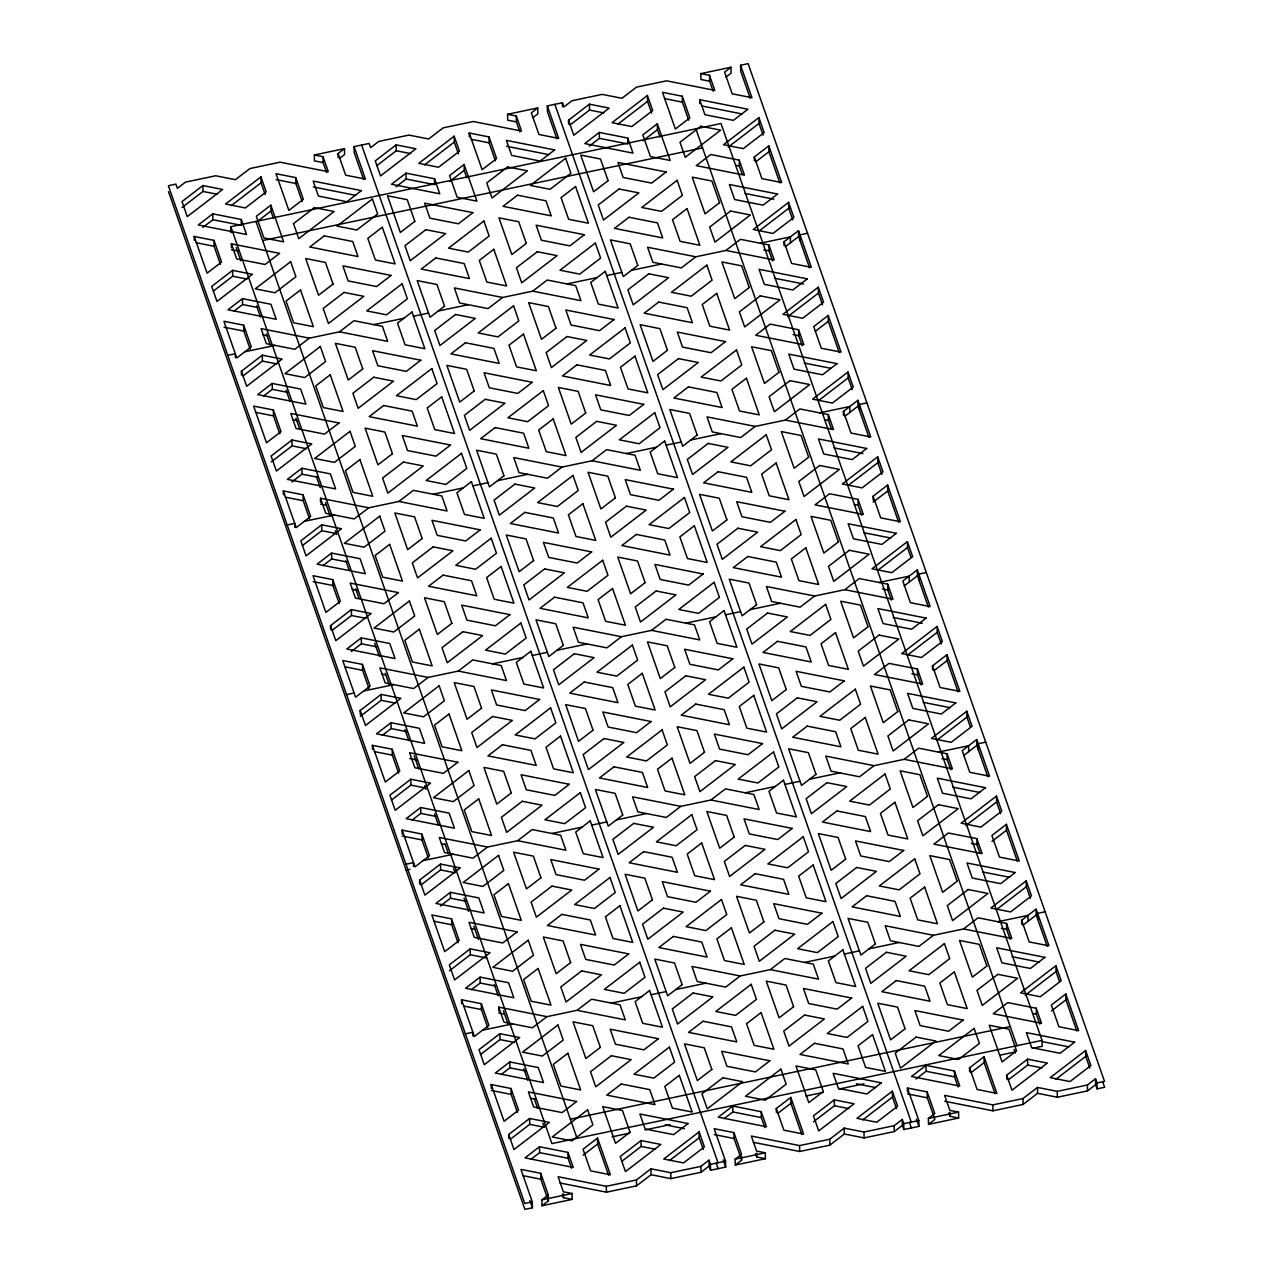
<?xml version="1.0" encoding="UTF-8"?>
<svg xmlns="http://www.w3.org/2000/svg" width="1273" height="1273" viewBox="0 0 1273 1273"><rect width="100%" height="100%" fill="white"/><g stroke="black" fill="none" stroke-linecap="round" stroke-linejoin="round"><path stroke-width="1.5" d="M202.9 185.556L182.007 201.58L187.274 216.617L222.664 189.47L202.9 185.556L202.996 191.443L182.119 207.467M212.798 213.832L198.302 224.955L246.516 234.503L241.249 219.465L212.798 213.832L212.893 219.72L202.757 227.501M260.933 176.883L225.56 204.03L245.323 207.945L266.2 191.921L260.933 176.883L261.045 182.787L265.134 194.483M231.288 205.605L261.045 182.787M270.831 205.16L256.334 216.283L263.909 237.94L283.672 241.854L270.831 205.16L270.942 211.047L273.504 218.399M338.172 157.47L338.109 153.54L344.49 148.639L344.601 154.526L339.493 158.441M257.894 221.072L270.942 211.047M232.593 270.369L211.716 286.393L216.983 301.43L252.356 274.284L232.593 270.369L232.704 276.257L213.307 291.135M396.142 144.867L375.264 160.891L380.532 175.929L415.905 148.782L396.142 144.867L396.253 150.755L376.872 165.633M242.491 298.646L227.994 309.769L276.225 319.316L270.958 304.279L242.491 298.646L242.602 304.533L233.898 311.201M406.039 173.144L391.543 184.267L439.774 193.798L434.507 178.777L406.039 173.144L406.151 179.032L395.998 186.813M454.175 136.195L418.801 163.342L438.564 167.256L459.442 151.232L454.175 136.195L454.286 142.099L458.391 153.794M424.53 164.917L454.286 142.099M464.088 164.472L449.576 175.594L457.166 197.251L476.929 201.166L464.088 164.472L464.184 170.359L466.761 177.695M532.735 117.752L537.842 113.838L537.731 107.95L531.35 112.851L538.94 134.492L558.704 138.407L547.326 105.93L562.411 102.747L563.875 106.964L572.007 100.726L602.161 94.377L621.924 98.292L636.42 87.169L666.575 80.82L714.789 90.367L709.538 75.33L700.834 73.611L700.946 79.499L709.634 81.217L713.151 91.242M449.687 181.482L464.184 170.359M241.409 371.207L262.302 355.183L282.065 359.097L246.676 386.244L241.409 371.207L241.488 375.137M568.522 120.203L589.399 104.179L609.162 108.094L573.789 135.24L568.522 120.203L568.585 124.133M243.016 375.949L262.397 361.071L276.782 363.919M570.113 124.945L589.494 110.067L603.879 112.915M309.323 338.172L294.811 349.295L266.359 343.662L261.092 328.625L309.323 338.172L339.477 331.823L387.692 341.371L382.425 326.334L353.974 320.701L339.477 331.823M272.199 383.444L257.703 394.582L305.918 404.114L300.651 389.077L272.199 383.444L272.295 389.347L263.606 396.014M599.297 132.44L584.8 143.578L633.015 153.11L627.748 138.073L599.297 132.44L599.408 138.343L589.256 146.124M647.432 95.507L612.058 122.654L631.822 126.568L652.699 110.544L647.432 95.507L647.543 101.394L651.633 113.09M617.787 124.229L647.543 101.394M657.329 123.783L642.833 134.906L650.423 156.563L670.187 160.462L657.329 123.783L657.441 129.671L660.003 137.007M725.992 77.064L731.1 73.15L730.988 67.262L724.608 72.147L732.198 93.804L751.961 97.719L740.584 65.241L748.126 63.65L1104.518 1081.382L1096.992 1082.973L1097.087 1088.861L1104.63 1087.269L1102.673 1081.684M642.945 140.794L657.441 129.671M291.994 439.997L271.117 456.02L276.384 471.042L311.758 443.895L291.994 439.997L292.106 445.884L271.229 461.908M502.564 297.484L488.068 308.607L459.601 302.974L454.35 287.937L502.564 297.484L532.719 291.135L580.949 300.683L575.682 285.645L547.215 280.012L532.719 291.135M301.892 468.257L287.396 479.38L335.626 488.927L330.359 473.89L301.892 468.257L302.003 474.161L291.851 481.942M758.899 117.562L723.525 144.708L743.289 148.623L764.166 132.599L758.899 117.562L759.01 123.465L763.116 135.161M728.251 147.063L759.01 123.465M754.316 156.961L768.812 145.838L781.654 182.532L761.891 178.618L754.316 156.961L754.38 160.891M755.86 161.751L768.908 151.726L768.812 145.838M321.687 524.81L300.81 540.818L306.077 555.855L341.466 528.709L321.687 524.81L321.798 530.698L302.417 545.576M368.724 507.8L354.212 518.923L325.761 513.29L320.494 498.252L368.724 507.8L398.879 501.451L447.094 510.998L441.826 495.961L413.375 490.328L398.879 501.451M695.822 256.796L681.326 267.919L652.858 262.286L647.591 247.248L695.822 256.796L725.976 250.447L774.191 259.994L768.924 244.957L740.472 239.324L725.976 250.447M331.601 553.071L317.104 564.194L365.319 573.741L360.052 558.704L331.601 553.071L331.696 558.958L323.008 565.642M788.608 202.375L753.234 229.522L772.997 233.436L793.875 217.412L788.608 202.375L788.719 208.279L792.808 219.974M758.963 231.097L788.719 208.279M784.009 241.775L798.505 230.652L811.362 267.346L791.599 263.431L784.009 241.775L784.088 245.705M785.393 246.691L798.617 236.539L798.505 230.652M330.519 625.632L351.396 609.608L371.159 613.522L335.786 640.669L330.519 625.632L330.582 629.562M332.11 630.39L351.507 615.511L365.876 618.344M561.966 467.111L547.47 478.234L519.002 472.601L513.735 457.564L561.966 467.111L592.12 460.762L640.351 470.294L635.084 455.257L606.616 449.624L592.12 460.762M361.293 637.884L346.797 649.007L395.028 658.555L389.761 643.517L361.293 637.884L361.405 643.772L351.253 651.569M818.3 287.189L782.927 314.336L802.69 318.25L823.567 302.226L818.3 287.189L818.412 293.076L822.517 304.772M787.653 316.691L818.412 293.076M828.214 315.465L813.718 326.588L821.292 348.245L841.055 352.144L828.214 315.465L828.309 321.353L839.241 352.541M815.261 331.362L828.309 321.353M360.211 710.445L381.088 694.422L400.852 698.336L365.478 725.483L360.211 710.445L360.291 714.376M360.323 716.333L381.2 700.325L395.585 703.157M428.126 677.427L413.614 688.55L385.162 682.917L379.895 667.879L428.126 677.427L458.28 671.078L506.495 680.609L501.228 665.572L472.776 659.939L458.28 671.078M755.223 426.407L740.727 437.546L712.259 431.913L706.992 416.876L755.223 426.407L785.377 420.058L833.592 429.606L828.325 414.568L799.874 408.935L785.377 420.058M391.002 722.698L376.506 733.821L424.721 743.368L419.454 728.331L391.002 722.698L391.097 728.586L382.409 735.269M848.009 372.002L812.635 399.149L832.399 403.064L853.276 387.04L848.009 372.002L848.12 377.89L852.21 389.586M818.364 400.724L848.12 377.89M843.41 411.402L857.907 400.279L870.764 436.957L851 433.059L843.41 411.402L843.49 415.332M844.795 416.319L858.018 406.167L857.907 400.279M410.797 779.235L389.92 795.259L395.187 810.296L430.56 783.15L410.797 779.235L410.908 785.123L391.511 800.001M621.367 636.723L606.871 647.862L578.403 642.229L573.136 627.191L621.367 636.723L651.521 630.374L699.752 639.921L694.485 624.884L666.018 619.251L651.521 630.374M420.695 807.512L406.198 818.634L454.429 828.182L449.162 813.145L420.695 807.512L420.806 813.399L412.102 820.083M877.702 456.816L842.328 483.963L862.092 487.877L882.969 471.853L877.702 456.816L877.813 462.704L881.918 474.399M848.598 485.124L877.813 462.704M873.103 496.215L887.615 485.077L900.457 521.771L880.693 517.856L873.103 496.215L873.183 500.13M873.214 502.103L887.711 490.98L887.615 485.077M419.613 880.073L440.49 864.049L460.253 867.963L424.88 895.11L419.613 880.073L419.692 884.003M421.22 884.815L440.601 869.936L454.986 872.785M487.511 847.038L473.015 858.161L444.563 852.528L439.296 837.491L487.511 847.038L517.681 840.689L565.896 850.237L560.629 835.199L532.178 829.566L517.681 840.689M814.625 596.035L800.128 607.157L771.661 601.524L766.394 586.487L814.625 596.035L844.779 589.685L892.994 599.233L887.727 584.196L859.275 578.563L844.779 589.685M450.403 892.325L435.891 903.448L484.122 912.98L478.855 897.958L450.403 892.325L450.499 898.213L440.363 905.994M907.41 541.63L872.037 568.776L891.8 572.675L912.677 556.667L907.41 541.63L907.522 547.517L911.022 557.542M877.765 570.352L907.522 547.517M917.308 569.89L902.812 581.013L910.386 602.67L930.165 606.585L917.308 569.89L917.419 575.794L928.367 607.062M904.196 585.93L917.419 575.794M470.198 948.862L449.321 964.886L454.588 979.924L489.962 952.777L470.198 948.862L470.31 954.75L449.433 970.774M680.769 806.35L666.272 817.473L637.805 811.84L632.538 796.803L680.769 806.35L710.923 800.001L759.154 809.548L753.887 794.511L725.419 788.878L710.923 800.001M480.096 977.123L465.6 988.262L513.831 997.793L508.564 982.756L480.096 977.123L480.207 983.027L471.503 989.694M937.103 626.443L901.73 653.59L921.493 657.489L942.37 641.465L937.103 626.443L937.214 632.331L941.32 644.027M907.999 654.752L937.214 632.331M932.504 665.827L947.017 654.704L959.858 691.398L940.095 687.484L932.504 665.827L932.584 669.757M934.064 670.616L947.112 660.592L947.017 654.704M499.891 1033.676L479.014 1049.684L484.281 1064.721L519.655 1037.575L499.891 1033.676L500.003 1039.564L480.621 1054.442M546.913 1016.666L532.416 1027.788L503.965 1022.155L498.698 1007.118L546.913 1016.666L577.067 1010.316L625.298 1019.864L620.031 1004.827L591.579 999.194L577.067 1010.316M874.026 765.662L859.53 776.785L831.062 771.152L825.795 756.114L874.026 765.662L904.18 759.313L952.395 768.86L947.128 753.823L918.676 748.19L904.18 759.313M509.805 1061.937L495.292 1073.059L543.523 1082.607L538.256 1067.57L509.805 1061.937L509.9 1067.84L501.212 1074.507M966.812 711.241L931.438 738.388L951.202 742.302L972.079 726.278L966.812 711.241L966.923 717.145L970.424 727.169M937.167 739.963L966.923 717.145M976.709 739.518L962.213 750.64L969.787 772.297L989.567 776.212L976.709 739.518L976.821 745.405L987.768 776.689M963.597 755.557L976.821 745.405M508.723 1134.498L529.6 1118.474L549.363 1122.388L513.99 1149.535L508.723 1134.498L508.786 1138.428M510.314 1139.255L529.711 1124.377L544.08 1127.226M740.17 975.977L725.674 987.1L697.206 981.467L691.939 966.43L740.17 975.977L770.324 969.628L818.555 979.16L813.288 964.138L784.82 958.505L770.324 969.628M539.497 1146.75L525.001 1157.873L573.232 1167.421L567.965 1152.383L539.497 1146.75L539.609 1152.638L530.905 1159.321M996.504 796.055L961.131 823.201L980.894 827.116L1001.771 811.092L996.504 796.055L996.616 801.958L1000.721 813.638M965.857 825.556L996.616 801.958M597.53 1138.078L583.034 1149.217L590.624 1170.858L610.388 1174.772L597.53 1138.078L597.642 1143.981L608.558 1175.17M1006.418 824.331L991.906 835.454L999.496 857.111L1019.259 861.025L1006.418 824.331L1006.513 830.219L1017.445 861.407M583.145 1155.104L597.642 1143.981M992.017 841.342L1006.513 830.219M1096.992 1082.973L1095.512 1078.756L1087.397 1084.994L1057.242 1091.343L1037.479 1087.428L1022.983 1098.551L992.829 1104.9L944.598 1095.369L949.865 1110.39L958.553 1112.125L958.664 1118.012L928.51 1124.361L928.399 1118.474L934.78 1113.573L927.205 1091.916L907.442 1088.001L918.82 1120.495L918.915 1126.382L903.846 1129.549L903.735 1123.661L902.255 1119.46L894.139 1125.682L863.985 1132.031L844.222 1128.117L829.725 1139.24L799.571 1145.589L751.341 1136.057L756.608 1151.094L765.312 1152.813L765.423 1158.701L735.269 1165.05L735.158 1159.162L741.538 1154.261L733.948 1132.604L714.185 1128.705L725.562 1161.183L725.674 1167.07L710.589 1170.253L710.477 1164.349L709.013 1160.149L700.898 1166.37L670.744 1172.719L650.98 1168.805L636.468 1179.944L606.314 1186.293L558.099 1176.745L563.366 1191.783L572.054 1193.501L572.166 1199.389L542.012 1205.738L541.9 1199.85L548.281 1194.949L540.707 1173.308L520.943 1169.394L532.305 1201.871L532.416 1207.759L524.874 1209.35L168.482 191.618M542.012 1205.738L548.392 1200.853L548.281 1194.949M641.067 1140.544L620.19 1156.568L625.457 1171.606L660.83 1144.459L641.067 1140.544L641.178 1146.432L621.797 1161.31M933.427 935.289L918.915 946.412L890.464 940.779L885.196 925.742L933.427 935.289L963.581 928.94L1011.796 938.472L1006.529 923.434L978.078 917.801L963.581 928.94M699.116 1131.872L663.726 1159.019L683.506 1162.933L704.383 1146.909L699.116 1131.872L699.211 1137.76L703.317 1149.455M732.755 1106.062L718.258 1117.185L766.473 1126.732L761.206 1111.695L732.755 1106.062L732.85 1111.95L724.162 1118.633M1026.213 880.868L990.84 908.015L1010.603 911.929L1031.48 895.906L1026.213 880.868L1026.324 886.756L1030.414 898.452M560.04 1182.999L606.425 1192.18L636.58 1185.831L651.076 1174.708L670.839 1178.623L700.993 1172.274L709.125 1166.036L709.013 1160.149M669.471 1160.594L699.211 1137.76M996.568 909.59L1026.324 886.756M776.291 1108.512L790.788 1097.39L803.629 1134.084L783.866 1130.169L776.291 1108.512L776.355 1112.443M1021.614 920.268L1036.111 909.145L1048.952 945.823L1029.189 941.925L1021.614 920.268L1021.678 924.198M777.851 1113.302L790.899 1103.293L790.788 1097.39M1022.999 925.185L1036.222 915.032L1036.111 909.145M735.269 1165.05L741.65 1160.149L741.57 1156.234M834.324 1099.856L813.447 1115.864L818.714 1130.901L854.088 1103.755L834.324 1099.856L834.436 1105.744L813.558 1121.768M892.357 1091.184L856.984 1118.331L876.747 1122.245L897.624 1106.221L892.357 1091.184L892.468 1097.071L896.558 1108.767M925.996 1065.374L911.5 1076.497L959.731 1086.044L954.464 1071.007L925.996 1065.374L926.108 1071.261L915.955 1079.043M1055.906 965.682L1020.532 992.829L1040.296 996.743L1061.173 980.719L1055.906 965.682L1056.017 971.57L1059.534 981.594M753.298 1142.311L799.683 1151.492L829.837 1145.143L844.333 1134.02L864.096 1137.919L894.251 1131.57L902.366 1125.348L902.255 1119.46M862.712 1119.906L892.468 1097.071M1025.258 995.184L1056.017 971.57M969.533 1067.824L984.029 1056.701L996.886 1093.396L977.123 1089.481L969.533 1067.824L969.612 1071.755M1065.819 993.958L1051.307 1005.081L1058.897 1026.722L1078.661 1030.637L1065.819 993.958L1065.915 999.846L1076.847 1031.035M971.092 1072.614L984.14 1062.589L984.029 1056.701M1051.418 1010.969L1065.915 999.846M928.51 1124.361L934.891 1119.46L927.317 1097.819L927.205 1091.916M1006.704 1075.176L1027.582 1059.152L1047.345 1063.066L1011.955 1090.213L1006.704 1075.176L1006.768 1079.106M1008.296 1079.934L1027.677 1065.055L1042.062 1067.904M1085.614 1050.496L1050.241 1077.642L1070.004 1081.557L1090.881 1065.533L1085.614 1050.496L1085.726 1056.383L1089.815 1068.079M944.709 1101.256L992.924 1110.804L1023.078 1104.455L1037.59 1093.316L1057.354 1097.231L1087.508 1090.881L1095.623 1084.66L1095.512 1078.756M1055.969 1079.218L1085.726 1056.383M326.652 172.619L323.135 162.61L314.447 160.875L314.336 154.988L344.49 148.639M363.664 179.573L354.18 152.505L354.085 146.618L369.154 143.451L370.634 147.652L378.749 141.43L408.904 135.081L428.667 138.98L443.163 127.857L473.317 121.508L521.548 131.055L516.281 116.018L507.577 114.299L507.688 120.187L516.392 121.906L519.893 131.931M507.577 114.299L537.731 107.95M700.834 73.611L730.988 67.262M230.938 232.609L230.827 226.721L720.979 123.513L1042.062 1040.391L1042.173 1046.279L1032.498 1048.315M262.652 240.533L702.537 147.907M227.772 355.342L235.314 353.751L235.378 357.681M244.893 351.746L275.048 345.397M373.737 324.615L403.891 318.266M413.486 316.245L428.555 313.063M438.151 311.042L468.305 304.693M566.978 283.927L597.132 277.578M606.728 275.557L621.813 272.374M631.408 270.353L661.562 264.004M760.236 243.223L790.39 236.873L790.501 242.777M807.528 233.277L799.985 234.853L800.096 240.756M287.173 524.969L294.715 523.378L294.779 527.308M304.295 521.357L334.449 515.008M433.138 494.226L463.292 487.877M472.888 485.856L487.957 482.69M497.552 480.669L527.706 474.32M626.38 453.538L656.534 447.189M666.129 445.168L681.214 442.002M690.809 439.981L720.964 433.632M819.637 412.85L849.791 406.501L849.903 412.388M866.929 402.889L859.386 404.48L859.498 410.367M346.574 694.597L354.117 693.005M363.696 690.984L393.85 684.635M492.54 663.854L522.694 657.505M532.289 655.484L547.358 652.317M556.953 650.296L587.108 643.947M685.781 623.165L715.935 616.816M725.53 614.795L740.615 611.629M750.195 609.608L780.365 603.259M879.038 582.477L909.193 576.128L909.304 582.016M926.314 572.516L918.788 574.107L918.883 579.995M405.976 864.208L413.502 862.633L413.582 866.547M423.097 860.612L453.252 854.263M551.941 833.481L582.095 827.132M591.69 825.111L606.76 821.928M616.355 819.907L646.509 813.558M745.182 792.793L775.337 786.443M784.932 784.423L800.017 781.24M809.596 779.219L839.75 772.87M938.44 752.088L968.594 745.739L968.705 751.643M985.716 742.143L978.189 743.734L978.285 749.622M406.071 870.111L409.842 869.316M465.377 1033.835L472.904 1032.244L472.983 1036.174M482.499 1030.223L512.653 1023.874M611.342 1003.108L641.497 996.759M651.092 994.738L666.161 991.556M675.756 989.535L705.91 983.186M804.584 962.404L834.738 956.055M844.333 954.034L859.418 950.867M868.998 948.846L899.152 942.497M997.841 921.716L1027.995 915.367L1028.107 921.254M1045.117 911.754L1037.59 913.346L1037.686 919.249M570.352 1119.206L1010.237 1026.579M1042.062 1040.391L551.909 1143.6L230.827 226.721M612.027 1136.853L629.483 1133.177M644.981 1129.915L670.171 1124.616M805.825 1096.053L823.265 1092.377M838.764 1089.115L863.953 1083.8M999.607 1055.253L1015.106 1051.975M532.305 1201.871L524.778 1203.462L168.37 185.731L175.913 184.139L177.377 188.34L185.492 182.119L215.646 175.769L235.41 179.684L249.922 168.545L280.076 162.196L328.291 171.744L323.024 156.706L314.336 154.988M541.9 1199.85L572.054 1193.501M710.477 1164.349L725.562 1161.183M735.158 1159.162L765.312 1152.813M903.735 1123.661L918.82 1120.495M928.399 1118.474L958.553 1112.125M682.28 96.239L662.501 92.34L675.358 129.019L689.855 117.896L682.28 96.239L682.376 102.142L688.693 120.187M699.673 99.692L747.888 109.223L733.391 120.362L704.94 114.729L699.673 99.692L699.736 103.622M664.411 98.578L682.376 102.142M701.614 105.945L742.175 113.965M739.231 160.143L710.764 154.51L696.267 165.633L744.498 175.181L739.231 160.143L739.342 166.031L742.27 174.385M599.408 138.343L627.86 143.976L627.748 138.073M735.539 165.283L739.342 166.031M469.26 133.029L489.023 136.943L496.597 158.584L482.101 169.707L469.26 133.029L469.323 136.959M471.169 139.266L489.134 142.831L495.452 160.875M506.527 146.268L548.934 154.669M744.912 193.448L773.841 199.177M396.253 150.755L410.622 153.603M406.151 179.032L434.618 184.665L434.507 178.777M763.816 249.81L769.035 250.845L772.552 260.87M295.766 177.631L276.002 173.717L288.86 210.411L303.356 199.288L295.766 177.631L295.877 183.519L302.194 201.564M276.114 179.604L295.877 183.519M313.269 186.956L355.676 195.358M774.414 278.214L803.518 283.974M202.996 191.443L217.381 194.292M798.632 329.755L770.165 324.122L755.669 335.26L803.899 344.792L798.632 329.755L798.744 335.658L802.245 345.683M212.893 219.72L241.361 225.353L241.249 219.465M793.047 334.528L798.744 335.658M194.228 236.46L213.991 240.374L221.582 262.031L207.085 273.154L194.228 236.46L194.308 240.39M231.384 243.827L279.614 253.359L265.118 264.482L236.651 258.865L231.384 243.827L231.463 247.742M196.137 242.713L214.103 246.278L220.42 264.323M231.495 249.715L239.213 251.242M804.313 363.06L831.317 368.406M232.704 276.257L247.073 279.105M242.602 304.533L257.783 307.541M824.968 419.772L828.437 420.472L831.364 428.826M243.7 325.188L223.937 321.273L236.778 357.968L251.274 346.845L243.7 325.188L243.811 331.075L250.129 349.12M224.048 327.177L243.811 331.075M263.05 334.894L266.725 335.626M833.815 447.841L862.919 453.602M858.034 499.382L829.566 493.749L815.07 504.872L863.301 514.419L858.034 499.382L858.145 505.27L861.646 515.294M272.295 389.347L287.475 392.355M854.342 504.522L858.145 505.27M273.393 410.001L253.629 406.087L266.487 442.781L280.983 431.658L273.393 410.001L273.504 415.889L279.821 433.934M255.539 412.341L273.504 415.889M292.822 419.724L296.689 420.488M863.715 532.687L890.718 538.033M292.106 445.884L306.475 448.733M302.003 474.161L317.184 477.152M882.619 589.049L887.838 590.083L891.355 600.108M283.338 490.901L303.101 494.815L310.676 516.472L296.179 527.595L283.338 490.901L283.402 494.831M285.232 497.154L303.213 500.703L309.53 518.748M320.605 504.14L326.127 505.238M893.216 617.469L922.32 623.229M321.798 530.698L336.183 533.546M917.435 669.009L888.968 663.376L874.471 674.499L922.702 684.047L917.435 669.009L917.547 674.897L921.047 684.922M331.696 558.958L346.877 561.966M911.85 673.767L917.547 674.897M332.794 579.629L313.031 575.714L325.888 612.408L340.384 601.27L332.794 579.629L332.905 585.516L339.223 603.561M313.142 581.602L332.905 585.516M352.223 589.335L358.015 590.481M923.116 702.314L950.119 707.661M361.405 643.772L376.585 646.779M942.02 758.676L947.239 759.71L950.756 769.735M362.503 664.426L342.739 660.528L355.581 697.206L370.077 686.083L362.503 664.426L362.614 670.33L368.931 688.375M344.633 666.766L362.614 670.33M381.852 674.133L385.528 674.865M952.618 787.08L979.78 792.458M976.837 838.621L948.369 833.003L933.873 844.126L982.104 853.658L976.837 838.621L976.948 844.524L979.876 852.878M391.097 728.586L406.278 731.593M971.251 843.394L976.948 844.524M372.432 745.341L392.195 749.24L399.786 770.897L385.289 782.02L372.432 745.341L372.512 749.256M374.342 751.579L392.307 755.144L398.624 773.188M409.699 758.581L417.417 760.108M982.517 871.941L1009.521 877.272M410.908 785.123L425.277 787.971M420.806 813.399L435.987 816.407M1001.421 928.303L1006.641 929.338L1010.157 939.363M402.141 830.139L421.904 834.054L429.478 855.711L414.982 866.833L402.141 830.139L402.204 834.07M402.236 836.043L422 839.941L428.333 857.986M441.254 843.76L444.929 844.492M1012.019 956.707L1039.182 962.086M1036.238 1008.248L1007.77 1002.615L993.274 1013.738L1041.505 1023.285L1036.238 1008.248L1036.349 1014.135L1039.85 1024.16M450.499 898.213L465.679 901.22M1032.546 1013.388L1036.349 1014.135M451.597 918.867L431.833 914.953L444.691 951.647L459.187 940.524L451.597 918.867L451.708 924.755L458.025 942.8M433.743 921.206L451.708 924.755M471.026 928.59L474.893 929.354M1041.919 1041.553L1068.922 1046.899M470.31 954.75L486.477 957.948M480.207 983.027L495.388 986.018M926.108 1071.261L954.575 1076.894L958.076 1086.919M461.542 999.766L481.305 1003.681L488.88 1025.338L474.383 1036.461L461.542 999.766L461.606 1003.697M463.436 1006.02L481.401 1009.569L487.734 1027.613M498.809 1013.006L504.331 1014.104M856.379 1083.769L875.665 1087.588M907.554 1093.905L927.317 1097.819M948.799 1112.952L949.976 1116.294L958.664 1118.012M500.003 1039.564L514.372 1042.412M834.436 1105.744L848.805 1108.592M509.9 1067.84L525.081 1070.832M732.85 1111.95L761.318 1117.583L764.834 1127.607M491.235 1084.58L510.998 1088.495L518.588 1110.136L504.092 1121.274L491.235 1084.58L491.314 1088.51M491.346 1090.468L511.11 1094.382L517.427 1112.427M530.427 1098.201L536.219 1099.347M665.063 1124.855L684.349 1128.658M714.296 1134.593L734.06 1138.508L741.65 1160.149M755.557 1153.64L756.719 1156.982L765.423 1158.701M641.178 1146.432L655.547 1149.28M539.609 1152.638L568.06 1158.271L571.577 1168.296M522.837 1175.631L540.802 1179.196L548.392 1200.853M562.3 1194.329L563.462 1197.67L572.166 1199.389M750.163 98.196L740.695 71.129L740.584 65.241M768.908 151.726L779.84 182.914M798.617 236.539L809.564 267.823M858.018 406.167L868.966 437.435M887.711 490.98L898.643 522.169M947.112 660.592L958.044 691.78M1036.222 915.032L1047.17 946.316M1095.623 1084.66L1097.087 1088.861M695.854 128.796L1016.936 1045.674M1014.135 1049.493L1015.408 1053.105M984.14 1062.589L995.072 1093.778M916.401 1119.158L918.915 1126.382M554.869 104.338L911.277 1122.07M909.431 1122.372L911.388 1127.973M556.922 138.884L547.438 111.817L547.326 105.93M902.366 1125.348L903.846 1129.549M790.899 1103.293L801.815 1134.466M723.144 1159.846L725.674 1167.07M361.612 145.027L718.02 1162.774M716.174 1163.061L718.131 1168.662M354.085 146.618L365.446 179.095L345.683 175.181L338.109 153.54M709.125 1166.036L710.589 1170.253M255.953 221.422L577.051 1138.301M236.189 247.614L240.788 260.742M256.541 305.743L260.488 316.993M266.391 333.86L270.337 345.11M286.091 390.111L290.037 401.361M295.941 418.228L299.887 429.478M316.293 476.357L320.239 487.607M325.49 502.612L330.089 515.74M335.34 530.73L336.661 534.485M345.842 560.741L349.136 570.113M355.692 588.858L358.986 598.23M374.739 643.231L379.338 656.359M385.242 673.242L389.188 684.492M404.941 729.493L408.888 740.743M414.139 755.732L418.737 768.86M424.641 785.743L425.946 789.483M434.491 813.861L438.437 825.111M444.993 843.856L448.271 853.244M453.538 868.234L454.843 871.989M464.04 898.245L468.639 911.357M473.89 926.362L478.489 939.49M494.242 984.49L498.189 995.741M503.44 1010.73L508.038 1023.858M523.792 1068.859L527.722 1080.109M534.294 1098.87L537.572 1108.242M542.839 1123.232L544.144 1126.987M529.886 1200.55L532.416 1207.759M1087.397 1084.994L1087.508 1090.881M1057.242 1091.343L1057.354 1097.231M1037.479 1087.428L1037.59 1093.316M1027.582 1059.152L1027.677 1065.055M1022.983 1098.551L1023.078 1104.455M1006.529 923.434L1006.641 929.338M992.829 1104.9L992.924 1110.804M954.464 1071.007L954.575 1076.894M947.128 753.823L947.239 759.71M949.897 1112.363L949.976 1116.294M907.442 1088.001L907.506 1091.932M887.727 584.196L887.838 590.083M894.139 1125.682L894.251 1131.57M863.985 1132.031L864.096 1137.919M844.222 1128.117L844.333 1134.02M828.325 414.568L828.437 420.472M829.725 1139.24L829.837 1145.143M799.571 1145.589L799.683 1151.492M768.924 244.957L769.035 250.845M761.206 1111.695L761.318 1117.583M756.655 1153.052L756.719 1156.982M733.948 1132.604L734.06 1138.508M709.538 75.33L709.634 81.217M700.898 1166.37L700.993 1172.274M670.744 1172.719L670.839 1178.623M650.98 1168.805L651.076 1174.708M636.468 1179.944L636.58 1185.831M589.399 104.179L589.494 110.067M606.314 1186.293L606.425 1192.18M562.411 102.747L562.475 106.677M567.965 1152.383L568.06 1158.271M563.398 1193.74L563.462 1197.67M540.707 1173.308L540.802 1179.196M516.281 116.018L516.392 121.906M529.6 1118.474L529.711 1124.377M510.998 1088.495L511.11 1094.382M489.023 136.943L489.134 142.831M498.698 1007.118L498.761 1011.048M481.305 1003.681L481.401 1009.569M440.49 864.049L440.601 869.936M421.904 834.054L422 839.941M392.195 749.24L392.307 755.144M381.088 694.422L381.2 700.325M351.396 609.608L351.507 615.511M323.024 156.706L323.135 162.61M320.494 498.252L320.557 502.183M303.101 494.815L303.213 500.703M262.302 355.183L262.397 361.071M213.991 240.374L214.103 246.278M314.367 207.626L293.49 223.634L298.757 238.672L334.131 211.525L314.367 207.626M361.389 190.616L346.892 201.739L318.425 196.106L313.158 181.068L361.389 190.616M290.626 261.697L255.252 288.844L275.016 292.758L295.893 276.734L290.626 261.697M324.265 235.887L309.769 247.01L357.999 256.557L352.732 241.52L324.265 235.887M372.4 198.954L337.027 226.101L356.79 230.015L377.667 213.991L372.4 198.954M300.523 289.973L286.027 301.096L293.617 322.753L313.381 326.668L300.523 289.973M382.298 227.215L367.802 238.353L375.392 259.994L395.155 263.909L382.298 227.215M333.049 284.086L318.552 295.225L305.711 258.53L325.474 262.445L333.049 284.086M414.823 221.343L400.327 232.466L387.485 195.771L407.249 199.686L414.823 221.343M344.076 292.424L323.183 308.448L328.45 323.485L363.839 296.338L344.076 292.424M425.85 229.681L404.973 245.705L410.224 260.742L445.614 233.596L425.85 229.681M507.625 166.922L486.747 182.946L492.014 197.983L527.388 170.837L507.625 166.922M391.097 275.429L376.585 286.552L348.134 280.919L342.867 265.882L391.097 275.429M472.872 212.671L458.375 223.793L429.908 218.16L424.641 203.123L472.872 212.671M554.646 149.928L540.15 161.05L511.682 155.417L506.415 140.38L554.646 149.928M320.335 346.511L284.961 373.657L304.724 377.572L325.602 361.548L320.335 346.511M402.109 283.768L366.735 310.914L386.499 314.813L407.376 298.805L402.109 283.768M435.748 257.942L421.252 269.08L469.466 278.612L464.199 263.575L435.748 257.942M483.883 221.009L448.51 248.155L468.273 252.07L489.15 236.046L483.883 221.009M517.522 195.199L503.026 206.321L551.241 215.869L545.974 200.832L517.522 195.199M565.658 158.266L530.284 185.412L550.047 189.311L570.925 173.303L565.658 158.266M330.232 374.787L315.736 385.91L323.31 407.567L343.074 411.465L330.232 374.787M412.006 312.028L397.51 323.151L405.085 344.808L424.848 348.722L412.006 312.028M493.781 249.285L479.284 260.408L486.859 282.065L506.622 285.964L493.781 249.285M575.555 186.526L561.059 197.649L568.633 219.306L588.412 223.221L575.555 186.526M362.757 368.899L348.261 380.022L335.404 343.344L355.167 347.243L362.757 368.899M444.532 306.156L430.035 317.279L417.178 280.585L436.941 284.5L444.532 306.156M526.306 243.398L511.81 254.52L498.952 217.842L518.716 221.741L526.306 243.398M608.08 180.655L593.584 191.777L580.727 155.083L600.49 158.998L608.08 180.655M373.769 377.238L352.892 393.262L358.159 408.299L393.532 381.152L373.769 377.238M455.543 314.495L434.666 330.519L439.933 345.54L475.306 318.393L455.543 314.495M537.317 251.736L516.44 267.76L521.707 282.797L557.081 255.65L537.317 251.736M619.092 188.993L598.215 205.001L603.482 220.038L638.855 192.891L619.092 188.993M700.866 126.234L679.989 142.258L685.256 157.295L720.629 130.148L700.866 126.234M339.016 422.986L324.52 434.109L296.052 428.476L290.785 413.439L339.016 422.986M420.79 360.227L406.294 371.366L377.826 365.733L372.559 350.696L420.79 360.227M584.339 234.725L569.843 245.864L541.375 240.231L536.124 225.194L584.339 234.725M666.113 171.982L651.617 183.105L623.165 177.472L617.898 162.435L666.113 171.982M350.027 431.324L314.654 458.471L334.417 462.385L355.294 446.362L350.027 431.324M383.666 405.514L369.17 416.637L417.401 426.184L412.134 411.147L383.666 405.514M431.802 368.565L396.428 395.712L416.191 399.627L437.069 383.603L431.802 368.565M465.441 342.755L450.944 353.878L499.175 363.426L493.908 348.388L465.441 342.755M513.576 305.822L478.202 332.969L497.966 336.884L518.843 320.86L513.576 305.822M595.35 243.063L559.977 270.21L579.74 274.125L600.617 258.101L595.35 243.063M628.989 217.253L614.493 228.376L662.724 237.924L657.457 222.886L628.989 217.253M677.125 180.32L641.751 207.467L661.514 211.382L682.392 195.358L677.125 180.32M359.925 459.601L345.429 470.724L353.019 492.38L372.782 496.279L359.925 459.601M441.699 396.842L427.203 407.965L434.793 429.622L454.556 433.536L441.699 396.842M523.489 334.099L508.977 345.222L516.567 366.879L536.331 370.777L523.489 334.099M605.264 271.34L590.752 282.463L598.342 304.12L618.105 308.034L605.264 271.34M687.038 208.597L672.526 219.72L680.116 241.361L699.879 245.275L687.038 208.597M392.45 453.713L377.954 464.836L365.112 428.142L384.876 432.056L392.45 453.713M474.224 390.97L459.728 402.093L446.887 365.399L466.65 369.313L474.224 390.97M555.999 328.211L541.502 339.334L528.661 302.64L548.424 306.554L555.999 328.211M637.773 265.468L623.277 276.591L610.435 239.897L630.199 243.811L637.773 265.468M719.563 202.709L705.051 213.832L692.21 177.138L711.973 181.052L719.563 202.709M403.477 462.051L382.584 478.075L387.851 493.112L423.241 465.966L403.477 462.051M485.252 399.308L464.374 415.316L469.626 430.354L505.015 403.207L485.252 399.308M567.026 336.549L546.149 352.573L551.4 367.611L586.789 340.464L567.026 336.549M648.8 273.806L627.923 289.814L633.19 304.852L668.564 277.705L648.8 273.806M730.575 211.047L709.697 227.071L714.965 242.109L750.338 214.962L730.575 211.047M450.499 445.041L435.987 456.164L407.535 450.547L402.268 435.509L450.499 445.041M532.273 382.298L517.777 393.421L489.309 387.788L484.042 372.75L532.273 382.298M614.047 319.539L599.551 330.662L571.084 325.045L565.817 310.007L614.047 319.539M777.596 194.037L763.1 205.16L734.632 199.527L729.365 184.505L777.596 194.037M379.736 516.138L344.362 543.285L364.126 547.199L385.003 531.175L379.736 516.138M461.51 453.379L426.137 480.526L445.9 484.44L466.777 468.416L461.51 453.379M495.149 427.569L480.653 438.692L528.868 448.239L523.601 433.202L495.149 427.569M543.285 390.636L507.911 417.783L527.674 421.697L548.552 405.673L543.285 390.636M576.924 364.826L562.427 375.949L610.642 385.496L605.375 370.459L576.924 364.826M625.059 327.877L589.685 355.024L609.449 358.938L630.326 342.914L625.059 327.877M658.698 302.067L644.202 313.19L692.417 322.737L687.149 307.7L658.698 302.067M706.833 265.134L671.46 292.281L691.223 296.195L712.1 280.171L706.833 265.134M389.633 544.398L375.137 555.537L382.712 577.178L402.475 581.093L389.633 544.398M471.408 481.655L456.912 492.778L464.486 514.435L484.249 518.35L471.408 481.655M553.182 418.897L538.686 430.035L546.26 451.676L566.024 455.591L553.182 418.897M634.956 356.154L620.46 367.276L628.035 388.933L647.798 392.848L634.956 356.154M716.731 293.395L702.235 304.533L709.825 326.174L729.588 330.089L716.731 293.395M422.159 538.527L407.662 549.65L394.805 512.955L414.568 516.87L422.159 538.527M503.933 475.768L489.437 486.907L476.579 450.212L496.343 454.127L503.933 475.768M585.707 413.025L571.211 424.148L558.354 387.453L578.117 391.368L585.707 413.025M667.482 350.266L652.985 361.405L640.128 324.71L659.891 328.625L667.482 350.266M749.256 287.523L734.76 298.646L721.902 261.952L741.666 265.866L749.256 287.523M433.17 546.865L412.293 562.889L417.56 577.926L452.933 550.779L433.17 546.865M514.944 484.106L494.067 500.13L499.334 515.167L534.708 488.02L514.944 484.106M596.719 421.363L575.842 437.387L581.109 452.424L616.482 425.277L596.719 421.363M678.493 358.604L657.616 374.628L662.883 389.665L698.256 362.519L678.493 358.604M760.267 295.861L739.39 311.885L744.657 326.922L780.031 299.776L760.267 295.861M398.417 592.613L383.921 603.736L355.453 598.103L350.186 583.066L398.417 592.613M480.192 529.854L465.695 540.977L437.228 535.344L431.961 520.307L480.192 529.854M643.74 404.353L629.244 415.475L600.776 409.842L595.525 394.805L643.74 404.353M725.515 341.61L711.018 352.732L682.551 347.099L677.3 332.062L725.515 341.61M807.289 278.851L792.793 289.973L764.341 284.34L759.074 269.303L807.289 278.851M409.429 600.951L374.055 628.098L393.818 631.997L414.696 615.989L409.429 600.951M443.068 575.141L428.571 586.264L476.802 595.796L471.535 580.759L443.068 575.141M491.203 538.193L455.829 565.339L475.593 569.254L496.47 553.23L491.203 538.193M524.842 512.383L510.346 523.505L558.576 533.053L553.309 518.016L524.842 512.383M572.977 475.45L537.604 502.596L557.367 506.495L578.244 490.487L572.977 475.45M654.752 412.691L619.378 439.837L639.141 443.752L660.019 427.728L654.752 412.691M688.391 386.881L673.894 398.003L722.125 407.551L716.858 392.514L688.391 386.881M736.526 349.948L701.152 377.094L720.916 380.993L741.793 364.985L736.526 349.948M419.326 629.212L404.83 640.335L412.42 661.992L432.184 665.906L419.326 629.212M501.101 566.469L486.604 577.592L494.195 599.249L513.958 603.163L501.101 566.469M582.875 503.71L568.379 514.833L575.969 536.49L595.732 540.404L582.875 503.71M664.665 440.967L650.153 452.09L657.743 473.747L677.507 477.646L664.665 440.967M746.439 378.208L731.927 389.331L739.518 410.988L759.281 414.903L746.439 378.208M451.851 623.34L437.355 634.463L424.514 597.769L444.277 601.683L451.851 623.34M533.626 560.581L519.129 571.704L506.288 535.026L526.051 538.925L533.626 560.581M615.4 497.838L600.904 508.961L588.062 472.267L607.826 476.182L615.4 497.838M697.174 435.08L682.678 446.202L669.837 409.524L689.6 413.423L697.174 435.08M778.965 372.337L764.452 383.459L751.611 346.765L771.374 350.68L778.965 372.337M462.879 631.679L441.986 647.702L447.253 662.74L482.642 635.593L462.879 631.679M544.653 568.92L523.76 584.944L529.027 599.981L564.416 572.834L544.653 568.92M626.427 506.177L605.55 522.201L610.801 537.222L646.191 510.091L626.427 506.177M708.202 443.418L687.325 459.442L692.576 474.479L727.965 447.332L708.202 443.418M789.976 380.675L769.099 396.699L774.366 411.72L809.739 384.573L789.976 380.675M509.9 614.668L495.388 625.791L466.936 620.158L461.669 605.121L509.9 614.668M591.674 551.925L577.162 563.048L548.711 557.415L543.444 542.378L591.674 551.925M673.449 489.166L658.953 500.289L630.485 494.656L625.218 479.619L673.449 489.166M836.998 363.664L822.501 374.787L794.034 369.154L788.767 354.117L836.998 363.664M439.137 685.765L403.764 712.912L423.527 716.81L444.404 700.786L439.137 685.765M520.912 623.006L485.538 650.153L505.301 654.067L526.179 638.044L520.912 623.006M554.551 597.196L540.054 608.319L588.269 617.866L583.002 602.829L554.551 597.196M602.686 560.263L567.312 587.394L587.076 591.309L607.953 575.285L602.686 560.263M636.325 534.437L621.829 545.56L670.044 555.108L664.777 540.07L636.325 534.437M684.46 497.504L649.087 524.651L668.85 528.566L689.727 512.542L684.46 497.504M718.099 471.694L703.603 482.817L751.818 492.365L746.551 477.327L718.099 471.694M766.235 434.745L730.861 461.892L750.624 465.807L771.502 449.783L766.235 434.745M449.035 714.026L434.539 725.149L442.113 746.805L461.876 750.72L449.035 714.026M530.809 651.283L516.313 662.406L523.887 684.062L543.651 687.961L530.809 651.283M612.584 588.524L598.087 599.647L605.662 621.304L625.425 625.218L612.584 588.524M694.358 525.781L679.862 536.904L687.436 558.561L707.199 562.459L694.358 525.781M776.132 463.022L761.636 474.145L769.21 495.802L788.989 499.716L776.132 463.022M481.56 708.154L467.064 719.277L454.206 682.583L473.97 686.497L481.56 708.154M563.334 645.395L548.838 656.518L535.981 619.84L555.744 623.738L563.334 645.395M645.109 582.652L630.612 593.775L617.755 557.081L637.518 560.995L645.109 582.652M726.883 519.893L712.387 531.016L699.529 494.322L719.293 498.236L726.883 519.893M808.657 457.15L794.161 468.273L781.304 431.579L801.067 435.493L808.657 457.15M492.571 716.492L471.694 732.5L476.961 747.537L512.335 720.391L492.571 716.492M574.346 653.733L553.469 669.757L558.736 684.794L594.109 657.648L574.346 653.733M656.12 590.99L635.243 606.998L640.51 622.036L675.883 594.889L656.12 590.99M737.894 528.231L717.017 544.255L722.284 559.293L757.658 532.146L737.894 528.231M819.669 465.488L798.792 481.496L804.059 496.534L839.432 469.387L819.669 465.488M457.819 762.225L443.322 773.363L414.855 767.73L409.588 752.693L457.819 762.225M539.593 699.482L525.097 710.605L496.629 704.971L491.362 689.934L539.593 699.482M703.142 573.98L688.645 585.103L660.178 579.47L654.927 564.432L703.142 573.98M784.916 511.221L770.42 522.344L741.952 516.727L736.701 501.689L784.916 511.221M866.69 448.478L852.194 459.601L823.742 453.968L818.475 438.93L866.69 448.478M468.83 770.563L433.457 797.71L453.22 801.624L474.097 785.6L468.83 770.563M502.469 744.753L487.973 755.876L536.204 765.423L530.936 750.386L502.469 744.753M550.604 707.82L515.231 734.967L534.994 738.881L555.871 722.857L550.604 707.82M584.243 682.01L569.747 693.133L617.978 702.68L612.711 687.643L584.243 682.01M632.379 645.061L597.005 672.208L616.769 676.122L637.646 660.098L632.379 645.061M714.153 582.318L678.78 609.465L698.543 613.379L719.42 597.355L714.153 582.318M747.792 556.508L733.296 567.631L781.527 577.178L776.259 562.141L747.792 556.508M795.927 519.559L760.554 546.706L780.317 550.62L801.194 534.596L795.927 519.559M478.728 798.839L464.231 809.962L471.822 831.619L491.585 835.534L478.728 798.839M560.502 736.08L546.006 747.219L553.596 768.86L573.359 772.775L560.502 736.08M642.276 673.337L627.78 684.46L635.37 706.117L655.134 710.032L642.276 673.337M724.051 610.579L709.554 621.717L717.145 643.358L736.908 647.273L724.051 610.579M805.841 547.836L791.329 558.958L798.919 580.615L818.682 584.53L805.841 547.836M511.253 792.952L496.756 804.09L483.915 767.396L503.678 771.311L511.253 792.952M593.027 730.209L578.531 741.332L565.689 704.637L585.453 708.552L593.027 730.209M674.801 667.45L660.305 678.589L647.464 641.894L667.227 645.809L674.801 667.45M756.576 604.707L742.079 615.83L729.238 579.135L749.001 583.05L756.576 604.707M838.35 541.948L823.854 553.087L811.012 516.392L830.776 520.307L838.35 541.948M522.264 801.29L501.387 817.314L506.654 832.351L542.043 805.204L522.264 801.29M604.054 738.547L583.161 754.571L588.428 769.608L623.818 742.461L604.054 738.547M685.829 675.788L664.952 691.812L670.203 706.849L705.592 679.702L685.829 675.788M767.603 613.045L746.726 629.069L751.977 644.106L787.366 616.959L767.603 613.045M849.377 550.286L828.5 566.31L833.767 581.347L869.141 554.201L849.377 550.286M569.302 784.295L554.789 795.418L526.338 789.785L521.071 774.748L569.302 784.295M651.076 721.536L636.564 732.659L608.112 727.026L602.845 711.989L651.076 721.536M732.85 658.793L718.354 669.916L689.886 664.283L684.619 649.246L732.85 658.793M896.399 533.292L881.903 544.414L853.435 538.781L848.168 523.744L896.399 533.292M498.539 855.376L463.149 882.523L482.928 886.438L503.806 870.414L498.539 855.376M580.313 792.633L544.939 819.78L564.703 823.679L585.58 807.671L580.313 792.633M613.952 766.823L599.456 777.946L647.671 787.478L642.404 772.44L613.952 766.823M662.087 729.875L626.714 757.021L646.477 760.936L667.354 744.912L662.087 729.875M695.726 704.064L681.23 715.187L729.445 724.735L724.178 709.697L695.726 704.064M743.862 667.132L708.488 694.278L728.251 698.177L749.129 682.169L743.862 667.132M777.501 641.321L763.004 652.444L811.219 661.976L805.952 646.939L777.501 641.321M825.636 604.373L790.262 631.519L810.026 635.434L830.903 619.41L825.636 604.373M508.436 883.653L493.94 894.776L501.514 916.433L521.278 920.347L508.436 883.653M590.211 820.894L575.714 832.017L583.289 853.674L603.052 857.588L590.211 820.894M671.985 758.151L657.489 769.274L665.063 790.931L684.826 794.845L671.985 758.151M753.759 695.392L739.263 706.515L746.837 728.172L766.601 732.086L753.759 695.392M835.534 632.649L821.037 643.772L828.612 665.429L848.375 669.343L835.534 632.649M540.961 877.765L526.465 888.888L513.608 852.21L533.371 856.124L540.961 877.765M622.736 815.022L608.239 826.145L595.382 789.451L615.145 793.365L622.736 815.022M704.51 752.263L690.014 763.386L677.156 726.708L696.92 730.607L704.51 752.263M786.284 689.52L771.788 700.643L758.931 663.949L778.694 667.864L786.284 689.52M868.059 626.762L853.562 637.884L840.705 601.206L860.468 605.105L868.059 626.762M551.973 886.103L531.096 902.127L536.363 917.165L571.736 890.018L551.973 886.103M633.747 823.36L612.87 839.384L618.137 854.422L653.51 827.275L633.747 823.36M715.521 760.602L694.644 776.625L699.911 791.663L735.285 764.516L715.521 760.602M797.296 697.859L776.419 713.882L781.686 728.92L817.059 701.773L797.296 697.859M879.07 635.1L858.193 651.124L863.46 666.161L898.833 639.014L879.07 635.1M517.22 931.852L502.724 942.975L474.256 937.342L468.989 922.304L517.22 931.852M598.994 869.109L584.498 880.232L556.03 874.599L550.763 859.561L598.994 869.109M762.543 743.607L748.047 754.73L719.579 749.097L714.312 734.06L762.543 743.607M844.317 680.848L829.821 691.971L801.354 686.338L796.102 671.301L844.317 680.848M926.092 618.105L911.595 629.228L883.128 623.595L877.877 608.558L926.092 618.105M528.231 940.19L492.858 967.337L512.621 971.251L533.498 955.227L528.231 940.19M561.87 914.38L547.374 925.503L595.605 935.05L590.338 920.013L561.87 914.38M610.006 877.447L574.632 904.594L594.396 908.492L615.273 892.484L610.006 877.447M643.645 851.621L629.148 862.76L677.379 872.291L672.112 857.254L643.645 851.621M691.78 814.688L656.407 841.835L676.17 845.749L697.047 829.725L691.78 814.688M773.554 751.945L738.181 779.092L757.944 782.99L778.821 766.967L773.554 751.945M807.193 726.119L792.697 737.258L840.928 746.79L835.661 731.752L807.193 726.119M855.329 689.186L819.955 716.333L839.719 720.247L860.596 704.224L855.329 689.186M538.129 968.467L523.633 979.589L531.223 1001.246L550.986 1005.145L538.129 968.467M619.903 905.708L605.407 916.831L612.997 938.487L632.761 942.402L619.903 905.708M701.678 842.965L687.181 854.088L694.772 875.744L714.535 879.643L701.678 842.965M783.452 780.206L768.956 791.329L776.546 812.986L796.309 816.9L783.452 780.206M865.242 717.463L850.73 728.586L858.32 750.243L878.084 754.141L865.242 717.463M570.654 962.579L556.158 973.702L543.316 937.023L563.08 940.922L570.654 962.579M652.428 899.836L637.932 910.959L625.091 874.265L644.854 878.179L652.428 899.836M734.203 837.077L719.706 848.2L706.865 811.522L726.628 815.42L734.203 837.077M815.977 774.334L801.481 785.457L788.639 748.763L808.403 752.677L815.977 774.334M897.751 711.575L883.255 722.698L870.414 686.02L890.177 689.918L897.751 711.575M581.666 970.917L560.788 986.941L566.055 1001.978L601.429 974.832L581.666 970.917M663.44 908.174L642.563 924.182L647.83 939.219L683.219 912.073L663.44 908.174M745.23 845.415L724.337 861.439L729.604 876.476L764.993 849.33L745.23 845.415M827.004 782.672L806.127 798.68L811.378 813.718L846.768 786.571L827.004 782.672M908.779 719.913L887.902 735.937L893.153 750.975L928.542 723.828L908.779 719.913M628.687 953.907L614.191 965.045L585.739 959.412L580.472 944.375L628.687 953.907M710.477 891.164L695.965 902.286L667.513 896.653L662.246 881.616L710.477 891.164M792.252 828.405L777.739 839.544L749.288 833.91L744.021 818.873L792.252 828.405M955.8 702.903L941.304 714.042L912.836 708.409L907.569 693.371L955.8 702.903M557.94 1025.004L522.551 1052.15L542.314 1056.065L563.207 1040.041L557.94 1025.004M639.714 962.245L604.341 989.392L624.104 993.306L644.981 977.282L639.714 962.245M673.353 936.435L658.857 947.558L707.072 957.105L701.805 942.068L673.353 936.435M721.489 899.502L686.115 926.649L705.879 930.563L726.756 914.539L721.489 899.502M755.128 873.692L740.631 884.815L788.846 894.362L783.579 879.325L755.128 873.692M803.263 836.743L767.89 863.89L787.653 867.804L808.53 851.78L803.263 836.743M836.902 810.933L822.406 822.056L870.621 831.603L865.354 816.566L836.902 810.933M885.037 774L849.664 801.147L869.427 805.061L890.304 789.037L885.037 774M567.838 1053.28L553.341 1064.403L560.916 1086.044L580.679 1089.959L567.838 1053.28M649.612 990.521L635.116 1001.644L642.69 1023.301L662.453 1027.216L649.612 990.521M731.386 927.778L716.89 938.901L724.464 960.542L744.228 964.457L731.386 927.778M813.161 865.019L798.664 876.142L806.239 897.799L826.002 901.714L813.161 865.019M894.935 802.261L880.439 813.399L888.013 835.04L907.776 838.955L894.935 802.261M600.363 1047.393L585.866 1058.515L573.009 1021.821L592.772 1025.736L600.363 1047.393M682.137 984.634L667.641 995.772L654.783 959.078L674.547 962.993L682.137 984.634M763.911 921.891L749.415 933.014L736.558 896.319L756.321 900.234L763.911 921.891M845.686 859.132L831.189 870.271L818.332 833.576L838.095 837.491L845.686 859.132M927.46 796.389L912.964 807.512L900.106 770.817L919.87 774.732L927.46 796.389M611.374 1055.731L590.497 1071.755L595.764 1086.792L631.137 1059.645L611.374 1055.731M693.149 992.972L672.271 1008.996L677.538 1024.033L712.912 996.886L693.149 992.972M774.923 930.229L754.046 946.253L759.313 961.29L794.686 934.143L774.923 930.229M856.697 867.47L835.82 883.494L841.087 898.531L876.46 871.384L856.697 867.47M938.472 804.727L917.594 820.751L922.861 835.788L958.235 808.641L938.472 804.727M576.621 1101.479L562.125 1112.602L533.658 1106.969L528.39 1091.932L576.621 1101.479M658.396 1038.72L643.899 1049.843L615.432 1044.21L610.165 1029.189L658.396 1038.72M821.944 913.218L807.448 924.341L778.981 918.708L773.713 903.671L821.944 913.218M903.719 850.475L889.222 861.598L860.755 855.965L855.488 840.928L903.719 850.475M985.493 787.716L970.997 798.839L942.529 793.206L937.278 778.169L985.493 787.716M587.633 1109.817L552.259 1136.964L572.023 1140.879L592.9 1124.855L587.633 1109.817M621.272 1084.007L606.775 1095.13L655.006 1104.662L649.739 1089.64L621.272 1084.007M669.407 1047.058L634.034 1074.205L653.797 1078.12L674.674 1062.096L669.407 1047.058M703.046 1021.248L688.55 1032.371L736.781 1041.919L731.514 1026.881L703.046 1021.248M751.181 984.315L715.808 1011.462L735.571 1015.377L756.448 999.353L751.181 984.315M832.956 921.557L797.582 948.703L817.346 952.618L838.223 936.594L832.956 921.557M866.595 895.746L852.098 906.869L900.329 916.417L895.062 901.379L866.595 895.746M914.73 858.814L879.357 885.96L899.12 889.859L919.997 873.851L914.73 858.814M679.305 1075.335L664.808 1086.458L672.399 1108.115L692.162 1112.029L679.305 1075.335M761.079 1012.576L746.583 1023.715L754.173 1045.356L773.936 1049.27L761.079 1012.576M842.853 949.833L828.357 960.956L835.947 982.613L855.711 986.527L842.853 949.833M924.628 887.074L910.131 898.197L917.722 919.854L937.485 923.768L924.628 887.074M630.055 1132.206L615.559 1143.329L602.718 1106.635L622.481 1110.549L630.055 1132.206M711.83 1069.447L697.333 1080.57L684.492 1043.892L704.255 1047.806L711.83 1069.447M793.604 1006.704L779.108 1017.827L766.266 981.133L786.03 985.047L793.604 1006.704M875.378 943.945L860.882 955.068L848.041 918.39L867.804 922.304L875.378 943.945M957.153 881.202L942.657 892.325L929.815 855.631L949.578 859.546L957.153 881.202M722.841 1077.785L701.964 1093.809L707.231 1108.847L742.62 1081.7L722.841 1077.785M804.631 1015.042L783.738 1031.066L789.005 1046.104L824.395 1018.957L804.631 1015.042M886.406 952.284L865.529 968.307L870.78 983.345L906.169 956.198L886.406 952.284M968.18 889.541L947.303 905.564L952.554 920.602L987.943 893.455L968.18 889.541M688.088 1123.534L673.592 1134.657L645.14 1129.024L639.873 1113.986L688.088 1123.534M769.879 1060.791L755.366 1071.914L726.915 1066.281L721.648 1051.243L769.879 1060.791M851.653 998.032L837.141 1009.155L808.689 1003.522L803.422 988.485L851.653 998.032M1015.202 872.53L1000.705 883.653L972.238 878.02L966.971 862.983L1015.202 872.53M780.89 1069.129L745.517 1096.276L765.28 1100.174L786.157 1084.166L780.89 1069.129M814.529 1043.303L800.033 1054.442L848.248 1063.973L842.981 1048.936L814.529 1043.303M862.664 1006.37L827.291 1033.517L847.054 1037.431L867.931 1021.407L862.664 1006.37M896.303 980.56L881.807 991.683L930.022 1001.23L924.755 986.193L896.303 980.56M944.439 943.627L909.065 970.774L928.829 974.672L949.706 958.664L944.439 943.627M872.562 1034.647L858.066 1045.77L865.64 1067.426L885.403 1071.325L872.562 1034.647M954.336 971.888L939.84 983.011L947.414 1004.668L967.178 1008.582L954.336 971.888M823.313 1091.518L808.816 1102.641L795.959 1065.947L815.722 1069.861L823.313 1091.518M905.087 1028.759L890.591 1039.882L877.734 1003.204L897.497 1007.102L905.087 1028.759M986.861 966.016L972.365 977.139L959.508 940.445L979.271 944.359L986.861 966.016M916.099 1037.097L895.221 1053.121L900.488 1068.158L935.862 1041.012L916.099 1037.097M997.873 974.354L976.996 990.362L982.263 1005.399L1017.636 978.253L997.873 974.354M881.346 1082.846L866.849 1093.968L838.382 1088.335L833.115 1073.298L881.346 1082.846M963.12 1020.087L948.624 1031.225L920.156 1025.592L914.889 1010.555L963.12 1020.087M1044.894 957.344L1030.398 968.467L1001.931 962.834L996.679 947.796L1044.894 957.344M974.131 1028.425L938.758 1055.572L958.521 1059.486L979.398 1043.462L974.131 1028.425M1016.554 1050.814L1002.058 1061.953L989.216 1025.258L1008.98 1029.173L1016.554 1050.814M1074.603 1042.157L1060.107 1053.28L1031.639 1047.647L1026.372 1032.61L1074.603 1042.157"/></g></svg>
